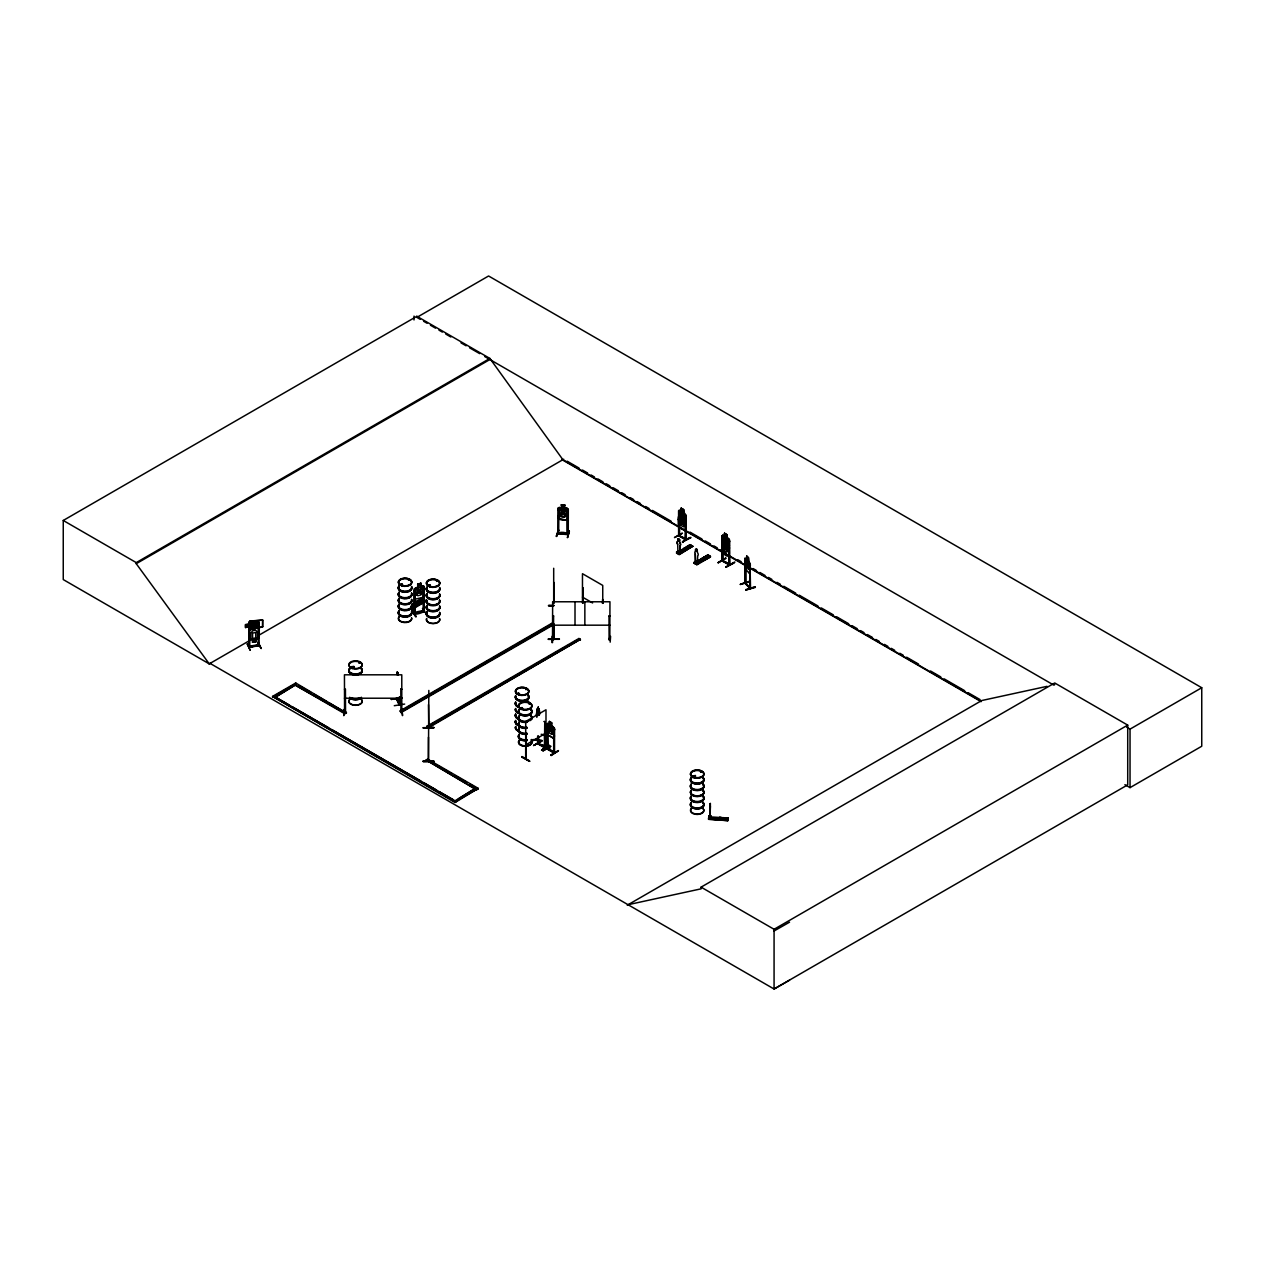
<?xml version="1.0" encoding="UTF-8"?>
<svg xmlns="http://www.w3.org/2000/svg" width="1265" height="1265" viewBox="0 0 1265 1265"><rect width="100%" height="100%" fill="white"/><g stroke="black" fill="none" stroke-linecap="round" stroke-linejoin="round"><path stroke-width="1.5" d="M709.934 818.028L710.377 807.623M709.586 816.478L708.843 816.02M708.637 819.04L708.764 816.526M709.807 809.252L709.95 810.28M708.938 817.996L708.89 815.656L709.017 816.542L709.064 815.672L711.009 815.972L710.566 819.04L710.598 817.87L708.606 817.886M679.637 552.932L680.001 545.61A2.388 1.391 59.5 0 0 679.637 542.353L679.637 539.633L678.04 538.858M679.748 552.884L680.096 545.547A2.388 1.391 59.5 0 0 679.748 542.29L679.637 542.353M697.268 563.115L697.727 555.73A2.388 1.391 59.5 0 0 697.379 552.457L697.252 549.801M709.95 809.268L709.934 807.434L709.981 808.651M710.092 805.062L710.313 803.465L710.092 807.45M709.033 816.842L708.606 818.898L727.849 820.669L708.574 819.293L709.017 816.81L728.308 818.028L726.347 817.886L725.904 819.941M727.834 820.685L727.96 819.894L708.574 819.293M536.486 739.946L537.135 738.539M531.3 739.535L541.689 741.084M541.689 741.164L541.831 740.341L534.889 739.361M680.364 553.2L677.929 551.967L677.676 544.187A2.388 1.391 59.5 0 1 678.04 541.325L678.072 538.985M677.85 551.761L678.846 551.698M695.56 549.453C696.272 554.576 694.327 547.951 696.746 549.057M696.477 561.945C694.121 563.146 697.774 559.683 695.924 563.795L695.26 563.289M696.098 562.119L696.177 561.597M538.068 714.804L538.637 710.298L537.878 714.551L537.103 713.571L537.688 715.642M521.971 756.549L529.608 760.929M529.592 761.34L521.971 756.913M415.315 613.082C435.508 608.876 410.635 611.738 414.952 613.509L414.082 613.731L414.177 590.328L415.22 590.312L414.177 590.328M422.874 610.758C423.965 613.414 421.704 609.888 423.981 610.489M422.874 611.612L423.981 611.343M538.605 715.389L538.906 708.558L536.344 714.82L537.261 708.969L537.372 711.863M414.177 604.37L415.047 603.452M685.077 548.536C687.749 550.417 685.25 546.385 685.488 549.089M686.642 548.804L685.187 548.472M702.739 558.592L704.067 558.545M711.009 815.972L709.017 815.988M719.39 817.396C718.599 822.851 718.71 815.024 721.35 817.728M721.35 817.522L720.908 819.578M725.035 817.996L723.09 817.649L722.647 819.704M725.035 817.791L724.592 819.847M728.308 818.028L727.865 820.084M428.455 704.652L428.882 728.561M553.643 638.446L554.117 638.066M351.053 667.019L351.986 667.398M352.35 667.541L352.729 667.699M359.481 662.417L359.339 663.081M400.499 584.557L402.57 584.557L401.701 583.908M408.437 580.224L409.449 579.987M428.614 585.347L430.242 585.6M428.993 585.11L430.274 585.3L429.088 585.869M430.274 586.011L429.547 584.873M436.536 581.426L437.042 580.746M437.105 581.109L437.184 580.793M517.543 693.679L518.856 693.094M518.413 693.331L519.599 693.837L517.907 693.979M521.212 708.495L522.034 707.562M521.022 708.226L521.828 708.289M526.224 689.552L525.671 689.583M526.256 689.409L526.287 688.903M521.18 708.606C525.228 707.182 519.567 710.029 521.496 707.578M529.466 704.178L529.086 703.372L529.671 704.052M693.647 776.489L693.837 775.714L694.2 776.599M701.348 771.966L701.063 771.603M701.711 772.172L700.573 772.172M537.293 711.879L536.834 717.397M749.497 573.377L750.224 563.494L745.069 558.276M750.161 571.148L749.528 573.504L745.575 569.266L745.101 565.882L745.638 569.282M678.578 551.73L677.819 552.236L678.752 551.856M695.133 561.644L696.066 561.676L695.497 562.451M541.799 740.863L533.15 739.519M557.928 508.467L559.019 507.55L567.084 508.451L568.317 509.558L568.254 534.7L557.739 533.609L557.897 508.53L559.083 507.66M558.877 510.095L557.849 510.206L558.877 510.095L558.671 533.767C558.387 531.094 568.586 532.612 568.191 534.368M561.391 504.909L564.87 505.273L561.391 504.909L561.486 507.977L559.747 508.751L559.747 514.128L561.486 516.61L564.728 516.942L566.467 514.823L566.467 509.416L564.728 508.293L564.854 505.257L561.391 504.925L564.854 505.257M558.15 530.32L556.268 536.486L558.608 530.304M556.774 536.423L558.687 529.956M567.258 511.155L568.285 511.028L567.258 511.155L567.353 534.636L567.321 510.934M567.147 520.01L568.333 517.227L567.115 520.089L558.972 519.219L567.147 520.01L568.333 517.227L567.036 519.962L558.972 519.251L557.912 516.183L559.051 519.14M568.396 533.593L557.944 532.802M569.282 531.015L567.447 537.609L569.361 531.063M569.361 531.379L567.511 537.499M749.892 581.173L740.199 584.367L749.623 581.331M749.845 581.536L740.404 584.525M677.692 552.014L677.993 551.05L676.617 551.872L676.807 553.232L690.896 545.5L677.249 553.485M695.544 562.039L695.307 554.37A2.388 1.391 59.5 0 1 695.671 551.493M397.131 698.58L397.084 699.577L396.404 698.96M399.218 697.078L399.25 704.953L397.084 698.96M554.102 637.528L554.054 639.046L554.054 624.42M423.063 597.317L424.123 594.123L423.063 597.317L415.379 599.104L414.493 588.778L417.671 587.007M550.639 728.434L552.837 727.185L551.255 729.589L552.9 733.953L550.749 729.905C549.643 733.732 546.923 730.743 550.228 728.972L548.662 724.782L550.575 728.197M682.167 515.567C681.376 515.804 686.974 510.997 682.942 516.405L684.586 520.769L682.436 516.721C681.329 520.548 678.609 517.559 681.914 515.788L680.349 511.598L682.278 515.598M725.62 540.455C724.624 540.961 730.427 535.965 726.331 541.452L727.865 545.8L725.825 541.768C724.845 545.689 721.904 542.558 725.304 540.835L723.738 536.645L725.731 540.392M553.517 738.27L554.449 735.866L553.517 738.27L547.666 734.902L546.891 731.581L547.745 734.854L553.596 738.222M686.057 528.327L685.108 530.747L679.194 527.41L678.42 524.105M686.721 531.68L728.498 555.809L729.367 553.311M249.142 631.203L249.063 639.015L250.264 639.837L258.202 638.604L259.246 637.339L259.278 629.685L258.202 626.918L250.233 628.231L249.063 626.902L245.521 627.503L245.521 624.61L256.542 621.589L259.262 622.601L259.262 625.289L256.542 627.155L250.201 628.167L249.031 631.203M248.715 646.289L259.072 644.628M248.715 647.142L259.072 645.482M257.918 645.672L259.167 644.85M411.995 610.568L416.232 616.719L411.552 611.058A6.689 3.858 0 0 1 404.215 616.071A6.689 3.858 0 0 1 399.297 610.299M411.963 610.948L415.695 616.798M562.957 511.44L560.237 508.688L562.403 512.199C557.723 515.298 561.739 517.353 563.146 512.91L566.135 516.009L563.842 512.372L566.04 509.273L563.004 511.234M719.848 818.914L719.516 818.044M720.639 818.85L720.639 817.949M247.244 644.185L250.122 650.115M247.26 643.822L250.185 650.226M543.112 750.904L550.718 746.508M682.404 533.324L674.451 537.593L682.056 533.197M725.794 558.371L718.156 562.751M537.261 708.969L538.289 707.009L538.178 709.871M537.451 709.143L538.289 707.009M537.451 710.108L537.989 707.973M537.293 712.827L538.147 710.993L538.147 714.583M539.57 710.724L539.57 714.63M537.91 742.682L538.337 744.184L538.621 736.183M344.207 709.365L343.78 715.658L344.301 709.444M547.698 748.532C544.836 746.144 557.486 754.557 553.88 751.789M547.192 747.947L547.887 749.165M679.669 535.158C676.886 534.716 681.218 534.716 679.147 536.154M686.057 540.06L678.546 535.712M685.377 538.843L685.377 539.76L685.646 529.75M685.282 539.649L685.646 516.104L686.405 539.949L685.567 539.459M721.936 560.854L722.837 535.111L722.046 535.822M722.663 561.249L722.947 551.303M728.798 563.921L729.81 564.111L722.774 560.648M729.794 564.996L729.02 541.151L728.767 564.807C734.665 565.961 710.139 555.145 728.94 563.905M414.256 613.683C437.39 605.951 414.335 617.352 414.367 613.13M415.078 590.122L415.157 613.81L415.315 612.845M424.091 610.758L423.063 610.979M558.735 518.603L565.36 508.277M745.923 583.102L750.224 588.652L745.038 583.355L745.544 560.363M745.891 582.786L744.99 582.39L750.54 588.541L750.019 564.601L749.702 588.178L750.224 563.494M750.019 587.719L750.161 587.735M545.61 746.777L545.61 747.631M400.894 584.477L401.859 583.956M351.717 667.841L352.635 667.272M429.357 585.711L430.242 585.41M519.425 693.853L518.587 694.058M528.912 703.482L529.545 704.004M701.443 771.792L700.636 772.061M248.952 624.135L249.758 623.566L249.774 647.253L249.758 646.115M422.984 585.822L414.382 588.778L414.446 613.936M566.467 514.792L564.728 516.926L561.486 516.594L559.747 514.128M258.123 638.461L259.135 637.323M344.333 711.594C347.069 711.325 342.451 712.559 345.535 712.654L345.424 689.03L344.459 689.251M400.926 711.847L401.891 712.654L401.669 711.562M720.892 818.661L719.848 818.06M257.918 645.055L248.81 647.348L248.92 622.206L250.122 621.004L262.661 620.071L262.661 626.823L250.17 629.701L248.92 628.911L249.031 622.238L250.122 621.004M745.955 583.687L745.876 568.064M396.419 699.102L399.218 704.89M686.579 548.757L685.677 548.978M702.818 558.64L703.704 558.418M351.085 666.971L351.986 666.608M692.714 776.457L694.611 776.315L692.635 776.568M546.97 723.959L547.808 723.374M721.888 541.388L722.695 540.803L729.446 545.642L728.561 544.124M401.748 711.831L400.214 710.819L401.78 712.654L401.78 674.814L344.444 674.814L344.57 712.717L345.535 712.037M552.742 638.477L552.52 639.616L553.706 639.6L553.706 623.914L552.22 623.06L400.214 710.819M552.52 639.394L552.631 601.776L609.951 601.776L609.841 639.679L610.062 638.54L608.876 638.54L609.097 639.679L608.987 615.992L609.951 615.992L608.987 615.992M609.951 639.331L609.097 639.647M425.72 600.986L421.83 598.329L425.989 601.302L412.327 609.287M411.821 608.971L425.688 600.796L424.74 600.622M688.808 545.689L690.184 544.677L692.746 546.322L678.973 554.449L679.178 553.311L676.617 551.872M692.461 546.369L679.321 554.655L676.411 553.011L690.184 544.677M692.129 546.195L678.483 554.165M710.377 556.3L707.815 554.845L710.392 556.6L696.13 564.364L710.598 556.837L696.952 564.822L694.248 563.067L708.526 555.683L694.928 563.7L694.248 562.039L695.624 561.233M694.896 563.7L708.02 555.398M707.688 555.224L694.106 563.241M696.604 564.633L698.185 562.672L696.604 564.19M526.05 735.503L526.098 759.285M545.421 747.821L545.99 724.007L545.927 747.805L545.958 746.919M550.006 749.544L542.543 745.101M526.066 759.253L526.319 735.661M412.422 603.879C423.743 608.86 406.935 604.48 414.477 602.662L418.32 605.129L414.477 602.662M416.327 601.587C427.649 606.552 410.84 602.187 418.383 600.353L422.225 602.836L418.383 600.353M419.774 599.547C431.096 604.528 414.288 600.163 421.83 598.329M411.647 604.638L422.146 599.151M413.149 603.895L421.83 598.788M413.56 604.117L422.051 599.12M422.589 599.057L412.105 605.239L422.621 599.246M410.919 606.552L421.198 600.575M411.062 608.56L424.945 600.369M411.41 608.576L423.285 601.571M411.584 608.86L425.673 600.495M680.934 513.906L683.543 515.282L684.713 519.883L684.713 525.244L683.464 526.841L681.108 525.513L679.843 522.492L679.843 517.116L681.108 516.879M681.029 516.737L679.258 515.93M679.194 527.41L685.203 530.699L685.899 520.642M677.929 539.269L678.04 541.325A2.388 1.391 59.5 0 0 677.581 544.25L677.676 544.187M679.748 540.171L678.783 538.779M683.906 548.378C690.753 551.366 680.981 548.915 685.282 547.555L687.844 549.216L685.282 547.555M686.516 546.844C693.346 549.832 683.574 547.381 687.891 546.021L690.453 547.682L687.891 546.021M676.775 553.232L690.026 545.041M678.293 553.627L678.23 552.03M678.989 553.2L680.554 552.505M692.746 546.116L678.704 554.181M724.323 538.953L726.932 540.329L724.323 538.953L724.402 541.784M694.453 562.972L695.829 561.344M726.932 543.207L728.102 544.93L728.102 550.307L726.837 551.888L724.497 550.56L723.232 547.539L723.232 542.179L724.497 541.926L722.647 540.977M695.355 562.308L695.307 554.37M694.042 563.194L707.815 554.845M696.114 564.348L709.886 556.205M722.663 552.41C720.133 543.903 723.564 558.371 728.577 555.746M729.367 553.422L729.526 539.997L728.656 538.463M544.725 724.054L544.472 747.615M541.499 741.401L533.514 745.575L541.072 741.164M544.393 746.967C550.718 747.868 526.509 738.634 545.421 746.967M549.168 745.291L541.594 750.177L549.2 745.354M583.086 587.972L583.086 603.01M602.393 603.199L602.646 599.294L602.994 603.247M210.18 663.445L209.358 663.935L63.25 579.576L63.25 520.468L416.881 316.297L489.887 358.438L562.893 459.701L745.433 565.091M416.881 316.297L416.881 317.389L488.59 275.991L1201.75 687.733L1201.75 746.239L1130.04 787.636L1124.917 784.664M63.25 520.468L136.256 562.609L489.887 358.438M789.55 980.185L774.069 989.009L210.085 663.398L209.247 663.872L136.256 563.7L489.887 359.529M209.247 663.872L250.992 639.774M259.515 634.856L563.716 459.227M475.102 788.981L426.115 759.98L427.602 759.126L478.265 788.38L455.036 802.516L272.528 696.414L295.757 683.005L346.42 712.986L344.95 713.84L294.271 684.586L344.95 713.112L346.42 712.258M272.528 697.142L292.579 685.567M294.271 684.586L295.757 683.005M681.076 508.214L683.653 509.605L684.729 514.254L684.729 519.63L683.48 521.227L681.155 519.883L679.906 516.847L679.906 511.471L681.155 511.234L681.155 508.166L683.653 509.605M678.878 512.199L679.574 512.594M683.653 512.483L683.48 509.7M686.326 516.5L685.377 516.262M679.432 521.67C675.02 512.641 685.219 531.711 686.057 522.73M678.657 535.822L686.421 539.064L679.384 535.585M682.468 541.736C703.008 532.533 679.669 541.041 682.894 542.448M682.468 542.226L690.121 537.419M400.214 711.547L489.033 660.283M492.449 658.306L512.942 646.478M516.357 644.502L552.22 623.787L553.706 624.641L400.926 712.685L400.799 689.046L401.78 689.251L400.799 689.046M401.701 711.673L553.706 623.914M724.545 533.213L723.295 541.894L724.545 544.93L726.869 546.274L728.118 544.677L728.118 539.317L726.869 537.625L726.948 534.7L724.466 533.261L726.948 534.7L727.043 537.53M721.967 535.728L721.999 560.901L729.526 565.155L729.446 539.981M722.695 537.799L721.999 537.404L722.774 561.249L721.92 559.905L722.774 560.395M729.715 541.547L728.767 541.309M722.884 546.654C718.473 537.751 728.45 556.806 729.526 547.729M426.922 726.236L578.927 638.477L580.414 639.331L428.408 727.834L426.922 726.236L428.93 727.77L428.392 727.154L580.414 639.331M426.922 726.98L437.168 721.05M440.584 719.089L529.403 667.809M532.818 665.833L544.772 658.939M548.188 656.962L568.681 645.134M572.096 643.158L577.22 640.201M718.251 562.878L725.857 558.007L718.251 562.387M725.857 566.783C739.187 560.774 736.499 560.047 725.968 567.273M725.857 567.273L733.874 563.067M426.115 760.708L427.602 759.854L451.241 773.5M549.389 721.398L551.967 722.789L551.793 725.762L553.042 727.438L553.042 732.815L551.793 734.412L549.469 733.068L548.219 730.032L549.469 721.35L549.469 724.228M547.192 725.383L547.698 749.386M551.967 725.667L554.449 728.118L554.449 753.292L546.86 748.896L546.97 723.817L549.548 724.371M554.37 728.181L554.323 753.244M525.718 744.879L545.99 733.178M553.691 729.446L554.639 729.684L553.691 729.446L553.691 752.944L553.959 729.288M458.42 798.863L475.308 788.38L455.036 800.808M543.191 750.524L550.765 746.129M542.764 750.778L550.37 746.382M272.528 696.414L455.036 801.789L478.265 788.38M550.781 754.92L558.434 750.572L551.192 755.6M627.25 905.202L981.719 700.541L1047.025 686.342M628.072 904.712L701.079 888.836L701.079 887.144L1054.71 682.974L1127.716 725.114L1127.716 784.838L774.069 989.009L774.069 929.285L1127.716 725.114M1054.71 684.665L1053.887 685.156L484.795 356.588M1126.656 727.169L1130.04 729.13L1201.75 687.733M774.069 930.993L789.55 922.169M557.912 533.403L568.254 534.415M568.175 534.668L568.096 533.814M559.747 508.751L561.486 507.961M416.217 604.591L415.379 604.797M702.945 559.035L704.067 559.035M703.909 559.272L703.893 558.308M401.211 583.956L400.799 584.983M401.985 584.525L401.211 584.889M402.223 584.857L401.258 585.142M351.67 666.655L351.67 666.955M518.223 693.014L517.685 693.979M693.188 776.157L694.58 776.172M250.17 629.701L262.661 626.823M720.639 818.692L719.358 818.392M746.714 556.062L748.516 557.818L749.212 562.609L748.358 569.392L745.907 564.538L746.714 556.062L746.872 559.067M745.006 558.181L745.085 583.339M746.761 556.221L748.516 557.818M750.493 565.091L749.702 564.696M745.702 589.648L755.126 586.691M417.671 584.13L420.929 583.339L417.671 584.13L417.782 587.087L416.153 588.446L416.153 593.807L417.782 595.72L420.818 594.977L422.447 592.289L422.447 586.913L420.818 586.343L420.771 583.402M420.881 583.276L420.818 586.343L424.17 586.438L423.965 611.659M422.984 588.193L424.012 588.162L422.984 588.193L423.253 611.801M422.463 608.402L426.21 613.841M537.846 743.535L545.421 747.852M678.799 535.569L686.326 539.902M722.315 559.794L722.916 560.126M728.94 563.652L729.431 565.155M250.201 621.162L262.551 620.15M258.028 622.254L259.072 622.317L254.787 624.546L258.092 626.523L254.028 625.274L250.075 627.298L253.269 624.831L250.154 622.886L254.059 624.088L258.092 621.542L258.25 645.877M248.92 623.93L249.758 623.566M245.631 627.377L249.031 626.839M258.25 642.462L261.128 648.486L258.266 642.509M257.839 642.525L261.128 648.486M396.562 699.513L396.562 698.659M401.764 697.632L391.249 699.403L401.622 697.742M391.249 699.418L401.748 697.948M404.642 704.067L394.285 705.712M250.201 628.167L258.234 626.997M252.557 642.193L255.878 641.845L252.447 642.32L252.557 639.315M397.4 671.968L397.321 675.02L397.289 671.984L398.317 673.929M553.485 638.778L552.552 638.793M553.485 639.631L553.596 615.992L552.631 615.992L553.596 615.992M609.841 638.793L608.876 638.762M609.841 639.647L608.987 639.616M258.93 644.644L258.835 645.466M351.796 666.576L352.508 666.75M351.986 667.351L351.464 667.793M537.925 743.583L537.925 737.732M538.337 744.184L538.352 736.325M545.104 748.01L537.593 743.693L537.672 735.93M678.878 535.601L678.878 523.9M729.146 564.585L729.02 552.852M248.968 647.348L259.167 645.703L258.961 622.095M554.054 582.485L554.054 603.152M553.88 605.334L548.488 605.476L553.691 605.824M553.864 605.666L548.504 605.84M609.097 638.509L609.951 638.54M548.504 639.426C581.631 638.762 525.702 639.031 559.257 639.315M610.173 642.161L610.584 636.342M401.859 709.444L402.523 715.642L402.001 709.38M345.424 712.385L344.57 712.685M423.253 727.675L434.006 727.486L423.269 728.007M423.269 727.865L434.006 727.802M428.44 737.195L428.455 761.214L428.819 690.437M423.269 761.562L434.022 761.483L423.269 761.577L423.269 760.755L434.022 761.546M423.269 761.245L434.006 761.182M552.631 625.179L609.951 625.179M344.444 698.217L401.78 698.217M710.535 807.086L710.519 806.627M709.823 810.596L709.792 809.806M708.637 817.728L728.197 818.993M708.637 818.534L727.992 819.957M359.766 662.575L358.975 663.113M562.055 505.62L564.143 505.826L564.143 506.806L562.071 506.585L562.055 505.62L564.143 505.842L564.143 506.791L562.055 506.585M559.051 507.724L567.068 508.451L568.317 509.605L567.068 508.483M561.486 508.925L564.728 509.242L564.728 514.649L561.486 514.302L561.486 508.925L564.728 509.273M561.486 514.302L564.728 514.618M396.831 698.059L396.72 699.624M396.767 698.913L399.661 704.858L399.582 697.031M539.175 709.064L539.333 715.168M541.151 734.301L544.614 734.839M558.893 532.581L557.849 532.502L557.944 533.656M415.078 605.018L414.177 604.117M429.989 585.331L429.183 585.663M428.408 727.818L428.455 728.624M685.899 540.06L686.057 514.934L679.463 510.064L678.578 510.68L678.625 535.854M252.589 639.378L250.881 638.683L250.881 633.306L252.589 630.745L255.767 630.255L257.459 632.294L257.459 637.671L255.767 638.888L255.767 641.766M415.964 603.516C417.165 607.026 412.011 602.472 416.391 604.006M544.883 747.457L544.472 733.969M683.369 518.255L685.061 519.203C677.139 512.926 678.151 516.041 678.499 524.137M726.758 543.302L728.434 544.25M692.746 546.322L690.184 544.883L690.848 545.5M688.808 545.484L691.37 546.939M678.42 551.84L677.502 551.477L677.502 553.184M695.56 562.15L698.185 563.7L698.185 562.672M538.574 743.061L537.704 742.95M549.99 749.18L542.337 745.275M542.385 745.18L550.18 749.528M521.812 757.071L529.624 761.388M416.881 317.389L420.28 319.349M423.68 321.31L427.08 323.271M430.464 325.232L435.555 328.173M438.955 330.133L442.355 332.094M445.754 334.055L450.846 336.996M461.029 342.878L466.121 345.819M469.521 347.78L479.704 353.647M722.758 535.158L728.608 538.542M567.131 461.187L579.07 468.082M582.485 470.058L587.608 473.015M591.008 474.976L594.423 476.952M597.839 478.913L602.962 481.87M606.378 483.847L609.777 485.823M613.193 487.784L618.316 490.741M621.732 492.718L625.131 494.678M630.255 497.635L633.67 499.612M637.086 501.572L640.485 503.549M645.609 506.506L649.024 508.467M652.44 510.443L671.209 521.275M689.963 532.106L701.917 539.001M705.317 540.977L710.44 543.934M713.855 545.895L717.271 547.872M720.686 549.848L725.794 552.789M737.732 559.683L741.148 561.66M753.102 568.554L756.502 570.531M759.917 572.492L765.04 575.449M768.456 577.425L771.856 579.386M776.979 582.343L780.394 584.319M783.81 586.28L795.748 593.174M799.164 595.151L817.933 605.982M821.333 607.959L833.287 614.853M836.687 616.814L848.641 623.724M852.041 625.685L857.164 628.642M860.58 630.618L863.995 632.579M867.41 634.556L872.518 637.513M875.933 639.473L879.349 641.45M884.456 644.407L887.872 646.368M891.287 648.344L894.703 650.305M899.826 653.262L903.226 655.238M906.641 657.199L918.58 664.109M930.534 671.003L940.765 676.901M944.18 678.878L964.657 690.69M968.057 692.667L980.011 699.561M748.848 567.068L980.881 701.031M561.771 459.543L678.167 526.746M729.526 556.394L744.927 565.281M750.066 568.254L981.134 701.664M582.469 597.112L592.605 602.962M580.414 640.058L578.927 638.477M547.729 723.422L554.291 728.166M547.966 748.627L554.26 752.359M701.079 887.144L774.069 929.285M299.125 685.677L310.953 692.508M314.337 694.453L326.149 701.284M329.533 703.229L346.42 712.986M454.625 775.461L466.437 782.276M469.821 784.237L478.265 789.107M426.115 759.98L476.794 789.961M275.707 697.268L289.353 705.143M292.768 707.119L328.584 727.802M331.999 729.763L420.692 780.979M424.107 782.956L436.046 789.85M439.461 791.811L453.107 799.686M423.032 585.711L424.06 586.517M564.728 508.309L566.467 509.447M249.142 638.888L250.28 639.679M554.592 752.169L554.718 753.134L547.176 748.738L547.065 723.912M696.635 549.121L697.236 550.149M558.45 750.983L550.844 755.316M399.092 704.842L398.965 698.486M755.379 587.387L745.718 590.059L755.126 587.071M262.63 620.008L262.551 626.776M245.521 624.61L245.552 627.567M255.878 638.967L255.878 641.845M397.289 671.984L398.175 673.976M397.479 672.948L398.016 675.083L397.479 673.913M428.392 760.233L428.408 761.135M710.345 803.481L710.377 806.074M396.419 698.248L396.356 699.102M552.552 642.604L552.457 635.916L551.951 642.604M709.871 810.786L710.092 818.028M1130.04 729.13L1130.04 787.636M748.358 557.881L748.358 560.759M745.401 559.763L745.401 583.734M708.084 557.659L705.522 556.41M705.475 559.193L702.913 557.944M697.995 562.561L697.995 563.384M695.26 561.581L695.133 563.352M681.234 508.309L681.234 511.186M679.574 524.295L679.384 536.202L679.305 512.752M602.741 603.389L602.741 585.41L582.469 573.709L582.469 602.962M584.857 601.776L584.857 625.179M582.738 587.782L582.817 603.168M575.006 601.776L575.006 625.179M553.691 568.27L553.691 603.168M547.887 731.629L547.966 749.228M545.99 725.383L545.99 709.776L525.718 721.477L525.671 759.126M541.436 740.926L533.941 745.338M539.08 708.938L538.969 715.105M456.523 801.662L273.999 696.288M423.87 587.972L423.933 611.628M414.019 316.076L414.019 319.95M136.256 562.609L136.256 563.7M411.647 593.522A6.799 3.921 0 0 1 404.199 598.424A6.799 3.921 0 0 1 399.202 592.573M411.568 593.902A6.705 3.874 0 0 1 404.215 598.756A6.705 3.874 0 0 1 399.281 592.969M411.757 599.958A6.673 3.858 0 0 1 403.361 603.69A6.673 3.858 0 0 1 399.297 598.029M411.568 599.31A6.72 3.874 0 0 1 404.215 604.164A6.72 3.874 0 0 1 399.266 598.377M411.647 587.055A6.799 3.921 0 0 1 404.199 591.973A6.799 3.921 0 0 1 399.202 586.122M411.552 592.826A6.689 3.858 0 0 1 404.215 597.665A6.689 3.858 0 0 1 399.297 591.894M411.552 587.45A6.689 3.858 0 0 1 404.215 592.289A6.689 3.858 0 0 1 399.297 586.517M411.647 593.19A6.799 3.921 0 0 1 404.199 598.092A6.799 3.921 0 0 1 399.202 592.241M411.647 586.723A6.799 3.921 0 0 1 404.199 591.641A6.799 3.921 0 0 1 399.202 585.79M411.568 586.375A6.705 3.874 0 0 1 404.215 591.214A6.705 3.874 0 0 1 399.281 585.442M411.647 611.928A6.799 3.921 0 0 1 404.199 616.83A6.799 3.921 0 0 1 399.202 610.979M411.568 612.307A6.705 3.874 0 0 1 404.215 617.162A6.705 3.874 0 0 1 399.281 611.375M411.757 618.364A6.673 3.858 0 0 1 403.361 622.095A6.673 3.858 0 0 1 399.297 616.434M411.757 600.922A6.673 3.858 0 0 1 403.361 604.654A6.673 3.858 0 0 1 399.297 598.993M411.536 617.731A6.673 3.858 0 0 1 404.215 622.554A6.673 3.858 0 0 1 399.297 616.798M411.568 599.594A6.72 3.874 0 0 1 404.215 604.433A6.72 3.874 0 0 1 399.266 598.661M411.647 605.461A6.799 3.921 0 0 1 404.199 610.378A6.799 3.921 0 0 1 399.202 604.528M411.552 605.856A6.689 3.858 0 0 1 404.215 610.695A6.689 3.858 0 0 1 399.297 604.923M411.647 611.596A6.799 3.921 0 0 1 404.199 616.498A6.799 3.921 0 0 1 399.202 610.647M411.647 605.129A6.799 3.921 0 0 1 404.199 610.046A6.799 3.921 0 0 1 399.202 604.196M411.568 604.781A6.705 3.874 0 0 1 404.215 609.619A6.705 3.874 0 0 1 399.281 603.848M439.667 594.55A6.799 3.921 0 0 1 432.203 599.452A6.799 3.921 0 0 1 427.206 593.601M439.556 599.99A6.689 3.858 0 0 1 433.089 604.844A6.689 3.858 0 0 1 426.637 599.99M439.667 588.099A6.799 3.921 0 0 1 432.203 593A6.799 3.921 0 0 1 427.206 587.15M439.667 594.218A6.799 3.921 0 0 1 432.203 599.12A6.799 3.921 0 0 1 427.206 593.269M439.667 587.766A6.799 3.921 0 0 1 432.203 592.668A6.799 3.921 0 0 1 427.206 586.818M439.572 588.478A6.705 3.874 0 0 1 433.089 593.348A6.705 3.874 0 0 1 426.621 588.478M439.572 587.403A6.705 3.874 0 0 1 433.089 592.273A6.705 3.874 0 0 1 426.621 587.403M439.556 594.945A6.689 3.858 0 0 1 433.089 599.8A6.689 3.858 0 0 1 426.637 594.945M439.572 593.854A6.705 3.874 0 0 1 433.089 598.725A6.705 3.874 0 0 1 426.621 593.854M439.588 600.116A6.72 3.874 0 0 1 433.089 605.002A6.72 3.874 0 0 1 426.605 600.116M439.54 600.401A6.673 3.858 0 0 1 433.089 605.255A6.673 3.858 0 0 1 426.637 600.401M439.667 612.956A6.799 3.921 0 0 1 432.203 617.858A6.799 3.921 0 0 1 427.206 612.007M439.54 600.954A6.673 3.858 0 0 1 433.089 605.808A6.673 3.858 0 0 1 426.637 600.954M439.588 618.522A6.72 3.874 0 0 1 433.089 623.408A6.72 3.874 0 0 1 426.605 618.522M439.667 606.504A6.799 3.921 0 0 1 432.203 611.406A6.799 3.921 0 0 1 427.206 605.555M439.667 612.624A6.799 3.921 0 0 1 432.203 617.526A6.799 3.921 0 0 1 427.206 611.675M439.667 606.172A6.799 3.921 0 0 1 432.203 611.074A6.799 3.921 0 0 1 427.206 605.223M439.572 606.884A6.705 3.874 0 0 1 433.089 611.754A6.705 3.874 0 0 1 426.621 606.884M439.572 605.808A6.705 3.874 0 0 1 433.089 610.679A6.705 3.874 0 0 1 426.621 605.808M439.556 613.351A6.689 3.858 0 0 1 433.089 618.206A6.689 3.858 0 0 1 426.637 613.351M439.572 612.26A6.705 3.874 0 0 1 433.089 617.13A6.705 3.874 0 0 1 426.621 612.26M439.54 618.759A6.673 3.858 0 0 1 433.089 623.613A6.673 3.858 0 0 1 426.637 618.759M527.948 694.548A6.705 3.874 0 0 1 523.014 700.32A6.705 3.874 0 0 1 515.661 695.481M518.792 707.372A6.689 3.858 0 0 1 515.677 703.024M527.932 702.091A6.689 3.858 0 0 1 528.596 703.024M518.745 707.056A6.799 3.921 0 0 1 515.567 702.628M528.027 701.696A6.799 3.921 0 0 1 528.707 702.628M518.745 706.724A6.799 3.921 0 0 1 515.567 702.296M528.027 701.363A6.799 3.921 0 0 1 528.707 702.296M528.027 695.228A6.799 3.921 0 0 1 523.03 701.079A6.799 3.921 0 0 1 515.567 696.177M528.027 694.896A6.799 3.921 0 0 1 523.03 700.747A6.799 3.921 0 0 1 515.567 695.845M527.948 695.639A6.705 3.874 0 0 1 523.014 701.411A6.705 3.874 0 0 1 515.661 696.572M518.792 706.297A6.705 3.874 0 0 1 515.661 701.949M527.948 701.016A6.705 3.874 0 0 1 528.849 702.945M518.792 712.796A6.689 3.858 0 0 1 515.677 708.447M518.792 712.416A6.689 3.858 0 0 1 515.44 709.064M518.792 730.822A6.689 3.858 0 0 1 515.677 726.474M518.776 713.065A6.72 3.874 0 0 1 515.646 708.7M518.792 719.326A6.705 3.874 0 0 1 515.661 714.978M518.792 718.235A6.689 3.858 0 0 1 515.677 713.887M518.792 725.778A6.689 3.858 0 0 1 515.677 721.43M518.745 725.462A6.799 3.921 0 0 1 515.567 721.034M518.745 725.13A6.799 3.921 0 0 1 515.567 720.702M518.792 724.703A6.705 3.874 0 0 1 515.661 720.354M518.745 718.994A6.799 3.921 0 0 1 515.567 714.583M518.745 718.662A6.799 3.921 0 0 1 515.567 714.251M518.792 713.381A6.689 3.858 0 0 1 515.44 710.029M361.426 668.821A6.799 3.921 0 0 1 355.544 674.719A6.799 3.921 0 0 1 349.646 668.821M350.737 668.015A6.799 3.921 0 0 1 353.789 667.003M361.331 669.232A6.689 3.858 0 0 1 357.268 674.893M353.805 674.893A6.689 3.858 0 0 1 349.741 669.232M350.816 668.426A6.689 3.858 0 0 1 353.805 667.43M361.426 668.489A6.799 3.921 0 0 1 355.544 674.387A6.799 3.921 0 0 1 349.646 668.489M350.737 667.683A6.799 3.921 0 0 1 353.789 666.671M361.331 668.141A6.689 3.858 0 0 1 355.544 673.945A6.689 3.858 0 0 1 349.741 668.141M350.816 667.351A6.689 3.858 0 0 1 353.805 666.355M361.363 699.276A6.72 3.874 0 0 1 355.544 705.095A6.72 3.874 0 0 1 349.725 699.276M361.363 699.498A6.72 3.874 0 0 1 355.544 705.317A6.72 3.874 0 0 1 349.725 699.498M361.331 697.964A6.689 3.858 0 0 1 349.741 697.964M361.426 697.284A6.799 3.921 0 0 1 349.646 697.284M361.426 697.616A6.799 3.921 0 0 1 349.646 697.616M360.272 697.679A6.689 3.858 0 0 1 350.816 697.679M526.983 721.983A6.799 3.921 0 0 1 519.82 720.591A6.799 3.921 0 0 1 519.33 716.227M531.11 716.227A6.799 3.921 0 0 1 531.79 719.216M526.952 722.315A6.705 3.874 0 0 1 519.899 720.923A6.705 3.874 0 0 1 519.409 716.638M531.031 716.638A6.705 3.874 0 0 1 531.695 717.571M526.952 727.328A6.657 3.842 0 0 1 519.931 725.952A6.657 3.842 0 0 1 519.456 721.683M526.952 727.501A6.72 3.874 0 0 1 519.899 726.11A6.72 3.874 0 0 1 519.409 721.809M531.11 709.776A6.799 3.921 0 0 1 525.228 715.658A6.799 3.921 0 0 1 519.33 709.776M531.015 715.563A6.689 3.858 0 0 1 529.956 720.212M528.564 720.829A6.689 3.858 0 0 1 520.484 720.212A6.689 3.858 0 0 1 519.425 715.563M531.015 710.187A6.689 3.858 0 0 1 525.228 715.974A6.689 3.858 0 0 1 519.425 710.187M531.11 719.832A6.799 3.921 0 0 1 530.035 720.639M528.612 721.256A6.799 3.921 0 0 1 520.421 720.639A6.799 3.921 0 0 1 519.33 715.895M531.11 715.895A6.799 3.921 0 0 1 531.79 718.884M531.11 709.444A6.799 3.921 0 0 1 525.228 715.326A6.799 3.921 0 0 1 519.33 709.444M531.031 709.096A6.705 3.874 0 0 1 525.228 714.899A6.705 3.874 0 0 1 519.409 709.096M526.983 740.389A6.799 3.921 0 0 1 519.82 738.997A6.799 3.921 0 0 1 519.33 734.633M526.952 740.721A6.705 3.874 0 0 1 519.899 739.329A6.705 3.874 0 0 1 519.409 735.044M531.664 741.005A6.673 3.858 0 0 1 524.343 745.828A6.673 3.858 0 0 1 519.441 740.072M526.952 728.292A6.657 3.842 0 0 1 519.931 726.916A6.657 3.842 0 0 1 519.456 722.647M531.031 740.231A6.72 3.874 0 0 1 525.228 746.05A6.72 3.874 0 0 1 519.409 740.231M531.68 741.401A6.689 3.858 0 0 1 524.343 746.224A6.689 3.858 0 0 1 519.425 740.468M526.952 727.992A6.72 3.874 0 0 1 519.899 726.616A6.72 3.874 0 0 1 519.409 722.315M526.983 733.937A6.799 3.921 0 0 1 519.82 732.53A6.799 3.921 0 0 1 519.33 728.181M526.952 739.63A6.689 3.858 0 0 1 519.915 738.238A6.689 3.858 0 0 1 519.425 733.969M526.952 734.253A6.689 3.858 0 0 1 519.915 732.878A6.689 3.858 0 0 1 519.425 728.593M526.983 740.057A6.799 3.921 0 0 1 519.82 738.665A6.799 3.921 0 0 1 519.33 734.301M526.983 733.605A6.799 3.921 0 0 1 519.82 732.198A6.799 3.921 0 0 1 519.33 727.849M526.952 733.178A6.705 3.874 0 0 1 519.899 731.787A6.705 3.874 0 0 1 519.409 727.501M703.087 784.427A6.799 3.921 0 0 1 697.205 790.309A6.799 3.921 0 0 1 691.307 784.427M702.992 784.838A6.689 3.858 0 0 1 697.205 790.625A6.689 3.858 0 0 1 691.402 784.838M703.024 790.024A6.72 3.874 0 0 1 697.205 795.843A6.72 3.874 0 0 1 691.386 790.024M703.024 790.23A6.72 3.874 0 0 1 697.205 796.049A6.72 3.874 0 0 1 691.386 790.23M692.445 776.773A6.72 3.874 0 0 0 703.688 775.05A6.72 3.874 0 0 0 695.465 770.29A6.72 3.874 0 0 0 692.445 776.773A6.799 3.921 0 0 1 695.434 775.809M703.087 777.975A6.799 3.921 0 0 1 697.205 783.857A6.799 3.921 0 0 1 691.307 777.975M692.398 777.153A6.799 3.921 0 0 1 695.434 776.141M702.992 783.747A6.689 3.858 0 0 1 697.205 789.55A6.689 3.858 0 0 1 691.402 783.747M703.008 778.37A6.705 3.874 0 0 1 697.205 784.174A6.705 3.874 0 0 1 691.386 778.37M692.461 777.564A6.705 3.874 0 0 1 695.465 776.568M703.087 784.094A6.799 3.921 0 0 1 697.205 789.977A6.799 3.921 0 0 1 691.307 784.094M703.087 777.643A6.799 3.921 0 0 1 697.205 783.525A6.799 3.921 0 0 1 691.307 777.643M703.008 777.279A6.705 3.874 0 0 1 697.205 783.098A6.705 3.874 0 0 1 691.386 777.279M692.461 776.489A6.705 3.874 0 0 1 695.465 775.477M703.087 802.832A6.799 3.921 0 0 1 697.205 808.715A6.799 3.921 0 0 1 691.307 802.832M702.992 803.243A6.689 3.858 0 0 1 697.205 809.031A6.689 3.858 0 0 1 691.402 803.243M702.976 808.272A6.673 3.858 0 0 1 697.205 814.059A6.673 3.858 0 0 1 691.417 808.272M702.976 790.846A6.673 3.858 0 0 1 697.205 796.634A6.673 3.858 0 0 1 691.417 790.846M703.008 808.651A6.705 3.874 0 0 1 697.205 814.454A6.705 3.874 0 0 1 691.386 808.651M703.024 790.483A6.72 3.874 0 0 1 697.205 796.302A6.72 3.874 0 0 1 691.386 790.483M703.087 796.381A6.799 3.921 0 0 1 697.205 802.263A6.799 3.921 0 0 1 691.307 796.381M702.992 802.152A6.689 3.858 0 0 1 697.205 807.956A6.689 3.858 0 0 1 691.402 802.152M703.008 796.776A6.705 3.874 0 0 1 697.205 802.579A6.705 3.874 0 0 1 691.386 796.776M703.087 802.5A6.799 3.921 0 0 1 697.205 808.382A6.799 3.921 0 0 1 691.307 802.5M703.087 796.049A6.799 3.921 0 0 1 697.205 801.931A6.799 3.921 0 0 1 691.307 796.049M703.008 795.685A6.705 3.874 0 0 1 697.205 801.504A6.705 3.874 0 0 1 691.386 795.685M749.196 569.013L748.042 564.506L749.133 562.324L747.678 563.447L746.271 559.351L747.346 563.747L746.224 566.024L747.71 564.759L749.101 569.06M684.381 526.414L682.183 522.492C681.092 526.382 678.404 523.362 681.645 521.544L680.064 517.369L682.135 521.18C683.053 517.369 686.057 520.595 682.689 522.16L684.381 526.414M727.755 551.461L725.572 547.539C724.734 551.477 721.493 548.393 725.035 546.591L723.453 542.416L725.525 546.227C726.442 542.416 729.446 545.642 726.063 547.207L727.755 551.461M422.083 593.506L421.039 593.838L419.253 591.498L416.438 594.993L418.557 591.04L416.533 588.241L419.189 590.233L421.957 586.913L419.901 590.723L422.083 593.506M559.019 507.55L558.007 508.577L561.391 507.803L559.035 507.55M564.854 508.135L567.115 508.388L564.87 508.151M685.171 519.077L685.978 520.642L685.171 519.077M549.2 745.67L541.594 750.177L549.216 745.733M295.757 684.713L275.485 697.142L295.757 684.713M545.215 722.9L544.25 721.43L545.215 722.9L545.136 748.058L545.136 722.9M420.28 584.082L418.32 585.505L420.28 584.082M420.818 587.308L417.782 588.035L417.782 593.411L420.818 592.684L420.818 587.308M256.542 623.028L250.201 624.04L250.201 626.728L256.542 625.716L256.542 623.028M247.371 624.973L246.232 625.147L246.232 626.871L247.371 626.697L247.371 624.973M255.767 632.563L252.589 633.053L252.589 638.43L255.767 637.924L255.767 632.563M255.198 640.422L253.158 640.738L253.158 641.703L255.198 641.371L255.198 640.422M683.037 515.567L681.519 514.713L683.037 516.531L683.037 515.567M726.426 540.614L724.908 539.76L726.426 541.578L726.426 540.614M683.464 519.172L681.108 517.828L681.108 523.204L683.464 524.532L683.464 519.172M726.837 544.219L724.497 542.891L724.497 548.251L726.837 549.595L726.837 544.219M709.001 557.106L706.439 555.667L709.001 557.106M706.708 558.466L704.146 557.027L706.708 558.466M704.099 560L701.537 558.561L704.099 560M683.068 509.937L681.566 509.083L683.068 510.902L683.068 509.937M726.458 534.984L724.956 534.13L726.458 535.949L726.458 534.984M683.48 513.543L681.155 512.199L681.155 517.575L683.48 518.919L683.48 513.543M726.869 538.59L724.545 537.245L724.545 542.622L726.869 543.966L726.869 538.59M551.382 723.121L549.88 722.268L551.382 724.086L551.382 723.121M551.793 726.727L549.469 725.383L549.469 730.759L551.793 732.103L551.793 726.727M748.074 558.071L747.046 556.995L748.074 559.019L748.074 558.071M748.358 561.723L746.761 560.063L746.761 565.423L748.358 567.1L748.358 561.723M401.748 585.3A6.673 3.858 0 0 0 411.757 581.963A6.673 3.858 0 0 0 401.748 578.627A6.673 3.858 0 0 0 401.748 585.3M401.748 585.853A6.673 3.858 0 0 0 411.757 582.517A6.673 3.858 0 0 0 401.748 579.18A6.673 3.858 0 0 0 401.748 585.853M401.732 585.553A6.72 3.874 0 0 0 411.805 582.185A6.72 3.874 0 0 0 401.732 578.832A6.72 3.874 0 0 0 401.732 585.553M429.752 586.327A6.673 3.858 0 0 0 439.777 582.991A6.673 3.858 0 0 0 429.752 579.655A6.705 3.874 0 0 0 429.736 586.359A6.705 3.874 0 0 0 439.793 583.007A6.705 3.874 0 0 0 429.736 579.655A6.673 3.858 0 0 0 429.752 586.327M429.752 586.881A6.673 3.858 0 0 0 439.777 583.545A6.673 3.858 0 0 0 429.752 580.208A6.673 3.858 0 0 0 429.752 586.881M518.792 694.422A6.673 3.858 0 0 0 528.817 691.07A6.673 3.858 0 0 0 518.792 687.733A6.673 3.858 0 0 0 518.792 694.422M518.792 694.944A6.673 3.858 0 0 0 528.817 691.607A6.673 3.858 0 0 0 518.792 688.271A6.673 3.858 0 0 0 518.792 694.944M518.776 694.643A6.72 3.874 0 0 0 528.849 691.275A6.72 3.874 0 0 0 518.776 687.923A6.72 3.874 0 0 0 518.776 694.643M515.677 726.837A6.689 3.858 0 0 0 518.792 731.17A6.689 3.858 0 0 1 515.677 726.853M352.192 667.999A6.689 3.858 0 0 0 362.233 664.663A6.689 3.858 0 0 0 352.192 661.31A6.689 3.858 0 0 0 352.192 667.999M352.208 668.537A6.673 3.858 0 0 0 362.217 665.2A6.673 3.858 0 0 0 352.208 661.864A6.673 3.858 0 0 0 352.208 668.537M521.876 708.953A6.705 3.874 0 0 0 531.933 705.601A6.705 3.874 0 0 0 521.876 702.249A6.705 3.874 0 0 0 521.876 708.953M521.876 709.523A6.673 3.858 0 0 0 531.901 706.17A6.673 3.858 0 0 0 521.876 702.834A6.673 3.858 0 0 0 521.876 709.523M521.86 709.191A6.72 3.874 0 0 0 531.933 705.838A6.72 3.874 0 0 0 521.86 702.47A6.72 3.874 0 0 0 521.86 709.191M693.853 777.153A6.689 3.858 0 0 0 703.893 773.801A6.689 3.858 0 0 0 693.853 770.448A6.689 3.858 0 0 0 693.853 777.153M693.853 777.706A6.689 3.858 0 0 0 703.893 774.354A6.689 3.858 0 0 0 693.853 771.018A6.689 3.858 0 0 0 693.853 777.706"/></g></svg>
